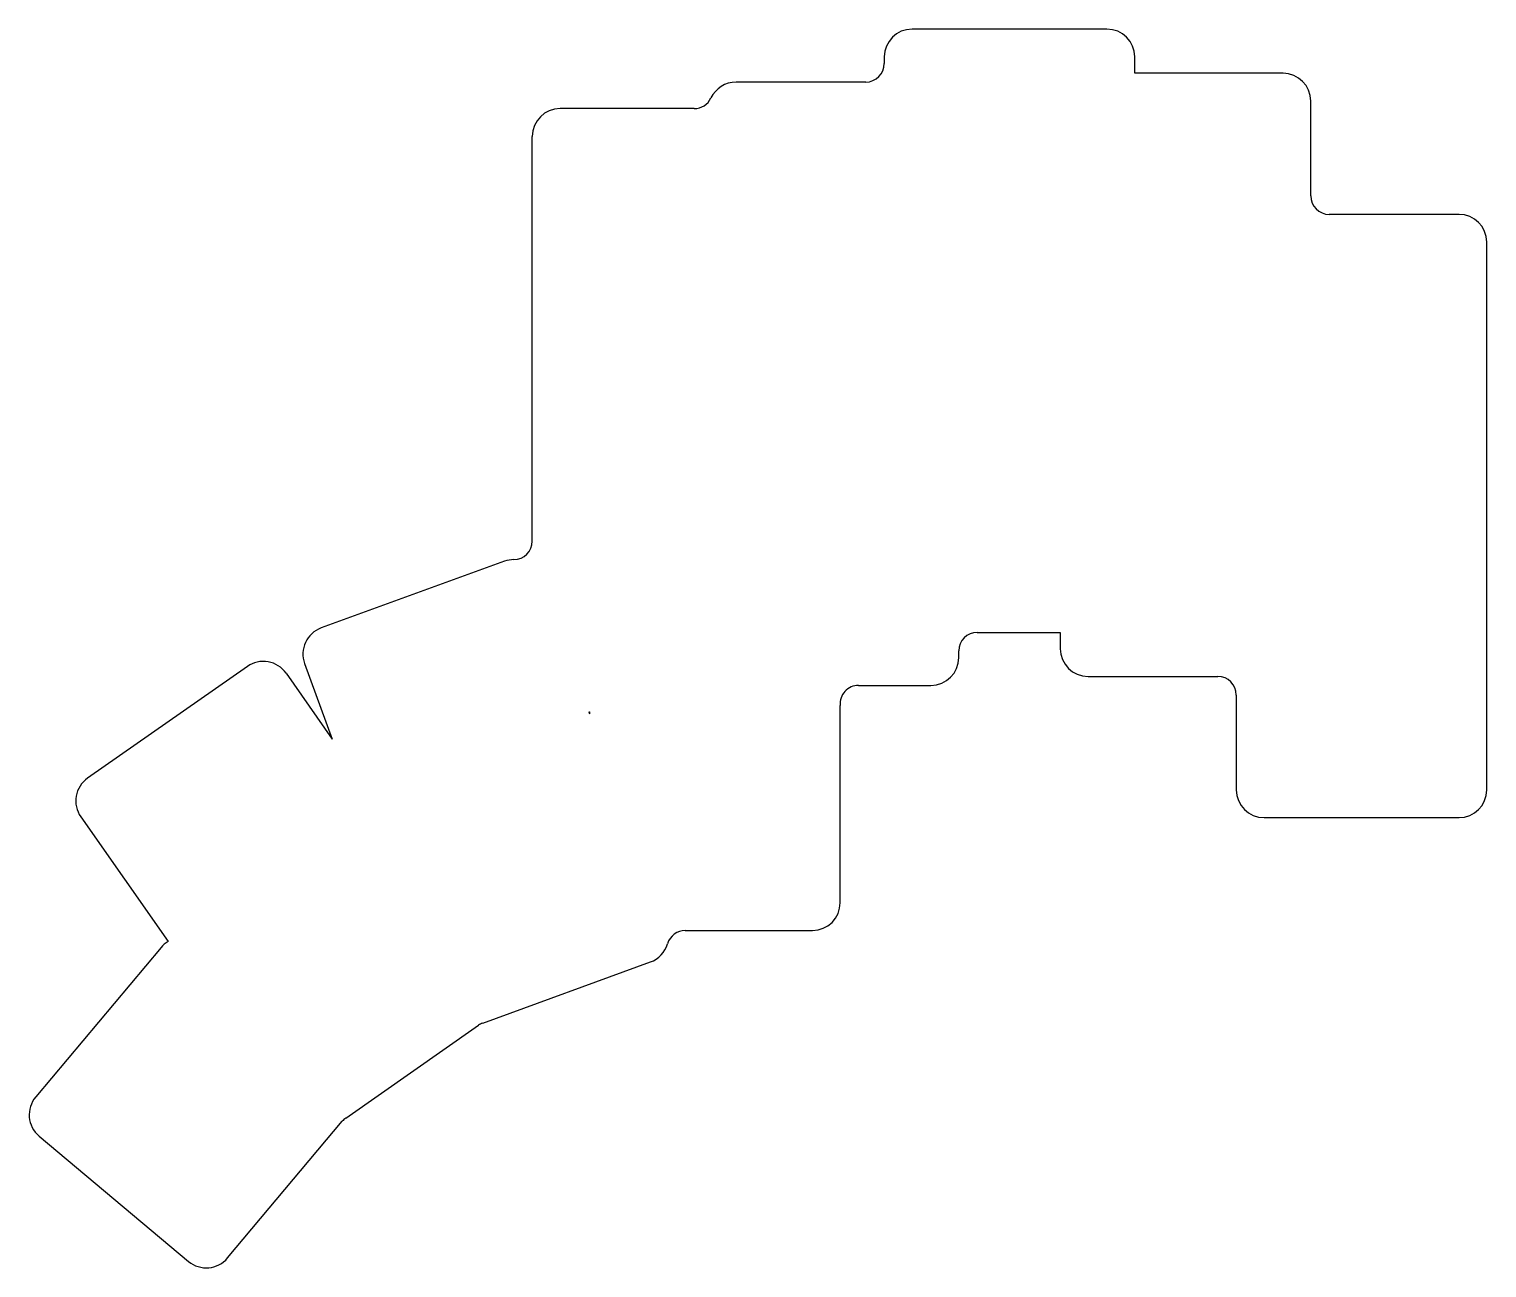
# Model space of a CAD drawing. Header units: millimetres. Extents: x 206 to 364, y -166 to -32.
import ezdxf

# ---------------------------------------------------------------- set-up
doc = ezdxf.new("R2010")
doc.units = ezdxf.units.MM

msp = doc.modelspace()

# ---------------------------------------------------------------- linework, layer by layer
for p, q in [((322.52, -32.18), (301.48, -32.18)), ((298.48, -35.18), (298.48, -35.9)), ((325.52, -36.95), (325.52, -35.18)), ((341.52, -36.95), (325.52, -36.95)), ((296.48, -37.9), (282.48, -37.9)), ((277.96, -40.76), (263.48, -40.76)), ((344.52, -50.19), (344.52, -39.95)), ((260.48, -87.47), (260.48, -43.76)), ((360.52, -52.19), (346.52, -52.19)), ((363.52, -114.33), (363.52, -55.19)), ((257.48, -89.65), (237.7, -96.85)), ((308.52, -97.33), (317.48, -97.33)), ((317.48, -97.33), (317.48, -99.09)), ((235.9, -100.69), (238.87, -108.84)), ((306.52, -100.05), (306.52, -99.33)), ((229.72, -101), (212.47, -113.08)), ((233.9, -101.74), (238.87, -108.84)), ((320.48, -102.09), (334.48, -102.09)), ((295.7, -103.05), (303.52, -103.05)), ((336.48, -104.09), (336.48, -114.33)), ((266.59, -105.91), (266.67, -105.91)), ((266.59, -105.91), (266.67, -106.13)), ((266.67, -105.91), (266.67, -106.13)), ((293.72, -126.52), (293.72, -105.47)), ((211.74, -117.25), (221.16, -130.71)), ((339.48, -117.33), (360.52, -117.33)), ((277, -129.52), (290.72, -129.52)), ((220.4, -131.37), (206.87, -147.49)), ((255.13, -139.51), (273.23, -132.92)), ((240.35, -149.77), (254.66, -139.75)), ((227.59, -164.88), (239.97, -150.12)), ((207.24, -151.72), (223.36, -165.25))]:
    msp.add_line(p, q)
for centre, radius, start, end in [((301.48, -35.18), 3, 90, 180), ((322.52, -35.18), 3, 0, 90), ((296.48, -35.9), 2, 270, 0), ((341.52, -39.95), 3, 0, 90), ((282.48, -40.9), 3, 90, 154.6276), ((263.48, -43.76), 3, 90, 180), ((277.96, -38.76), 2, 270, 334.6276), ((346.52, -50.19), 2, 180, 270), ((360.52, -55.19), 3, 0, 90), ((258.48, -87.47), 2, 270.3108, 0), ((258.5, -92.47), 3, 90.3108, 110), ((238.72, -99.67), 3, 110, 200), ((308.52, -99.33), 2, 90, 180), ((320.48, -99.09), 3, 180, 270), ((231.44, -103.46), 3, 35, 125), ((303.52, -100.05), 3, 270, 360), ((334.48, -104.09), 2, 0, 90), ((295.7, -105.05), 2, 90, 184.8348), ((290.72, -105.47), 3, 0, 4.8348), ((214.2, -115.53), 3, 125, 215), ((339.48, -114.33), 3, 180, 270), ((360.52, -114.33), 3, 270, 360), ((290.72, -126.52), 3, 270, 360), ((277, -131.52), 2, 90, 163.5497), ((222.7, -133.29), 3, 120.7295, 140), ((272.2, -130.1), 3, 290, 343.5497), ((255.81, -141.39), 2, 110, 125), ((209.17, -149.42), 3, 140, 230), ((241.5, -151.41), 2, 125, 140), ((225.29, -162.95), 3, 230, 320)]:
    msp.add_arc(centre, radius, start, end)

doc.saveas('drawing.dxf')
